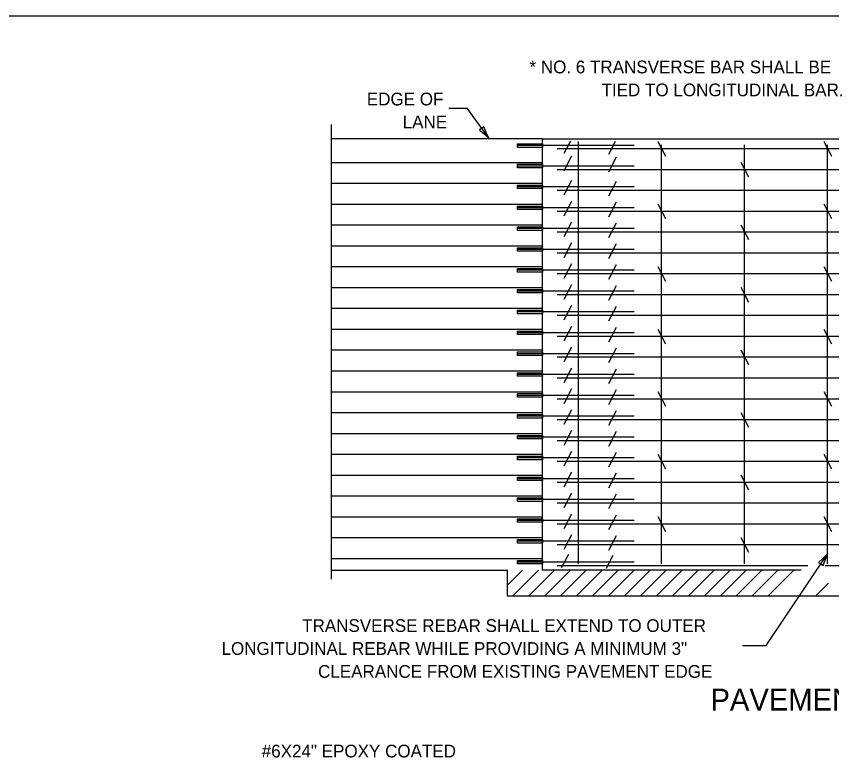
# Model space of a CAD drawing. Extents: x 2261917 to 2263177, y -3123772 to -3123372.
# Drawn here: x 2262168 to 2262347.4, y -3123535.5 to -3123371.8 of the extents above; entities that cross this region are included whole.
import ezdxf

# ---------------------------------------------------------------- set-up
doc = ezdxf.new("R2010")
doc.units = 0
for name, color, linetype in [('Default', 7, 'Continuous'), ('RD_Pr_Roadway_Items', 7, 'Continuous'), ('RD_Pr_Roadway_Notes', 7, 'Continuous')]:
    doc.layers.add(name, color=color, linetype=linetype)

msp = doc.modelspace()

# ---------------------------------------------------------------- linework, layer by layer
at = {"layer": 'Default'}
msp.add_lwpolyline([(2261916.73, -3123771.81), (2262546.73, -3123771.81), (2262546.73, -3123371.81), (2261916.73, -3123371.81)], close=True, dxfattribs=at)
at = {"layer": 'RD_Pr_Roadway_Items'}
for p, q in [((2262237.34, -3123495.53), (2262237.34, -3123395.63)), ((2262283.75, -3123398.75), (2262237.34, -3123398.75)), ((2262303.89, -3123400.23), (2262278.25, -3123400.23)), ((2262283.75, -3123398.75), (2262448.28, -3123398.75)), ((2262283.75, -3123493.55), (2262283.75, -3123398.75)), ((2262289.88, -3123399.25), (2262288.45, -3123401.98)), ((2262291.64, -3123492.21), (2262291.64, -3123399.35)), ((2262291.64, -3123491.46), (2262291.64, -3123399.35)), ((2262299.76, -3123399.35), (2262298.27, -3123402.19)), ((2262309.1, -3123399.31), (2262310.8, -3123402.55)), ((2262309.92, -3123492.21), (2262309.92, -3123400.09)), ((2262328.19, -3123492.21), (2262328.19, -3123400.09)), ((2262345.65, -3123399.31), (2262347.35, -3123402.55)), ((2262346.47, -3123492.21), (2262346.47, -3123400.09)), ((2262287, -3123400.88), (2262377.44, -3123400.88)), ((2262237.34, -3123403.92), (2262283.75, -3123403.92)), ((2262290.15, -3123402.59), (2262288.45, -3123405.84)), ((2262299.97, -3123402.81), (2262298.27, -3123406.05)), ((2262327.38, -3123403.89), (2262329.07, -3123407.13)), ((2262303.91, -3123404.74), (2262278.27, -3123404.74)), ((2262287, -3123405.46), (2262460.89, -3123405.46)), ((2262237.34, -3123408.51), (2262283.75, -3123408.51)), ((2262303.91, -3123409.32), (2262278.27, -3123409.32)), ((2262290.15, -3123407.9), (2262288.45, -3123411.14)), ((2262299.97, -3123408.12), (2262298.27, -3123411.36)), ((2262287, -3123410.05), (2262460.89, -3123410.05)), ((2262290.15, -3123412.49), (2262288.45, -3123415.73)), ((2262299.97, -3123412.7), (2262298.27, -3123415.94)), ((2262309.1, -3123413.06), (2262310.8, -3123416.3)), ((2262345.65, -3123413.06), (2262347.35, -3123416.3)), ((2262237.34, -3123413.09), (2262283.75, -3123413.09)), ((2262303.91, -3123413.9), (2262278.27, -3123413.9)), ((2262287, -3123414.63), (2262460.89, -3123414.63)), ((2262237.34, -3123417.67), (2262283.75, -3123417.67)), ((2262290.15, -3123417.07), (2262288.45, -3123420.31)), ((2262299.97, -3123417.28), (2262298.27, -3123420.53)), ((2262327.38, -3123417.64), (2262329.07, -3123420.88)), ((2262303.91, -3123418.49), (2262278.27, -3123418.49)), ((2262287, -3123419.21), (2262460.89, -3123419.21)), ((2262290.15, -3123421.65), (2262288.45, -3123424.9)), ((2262299.97, -3123421.87), (2262298.27, -3123425.11)), ((2262237.34, -3123422.26), (2262283.75, -3123422.26)), ((2262303.91, -3123423.07), (2262278.27, -3123423.07)), ((2262287, -3123423.8), (2262460.89, -3123423.8)), ((2262237.34, -3123426.84), (2262283.75, -3123426.84)), ((2262290.15, -3123426.24), (2262288.45, -3123429.48)), ((2262299.97, -3123426.45), (2262298.27, -3123429.69)), ((2262309.1, -3123426.81), (2262310.8, -3123430.05)), ((2262345.65, -3123426.81), (2262347.35, -3123430.05)), ((2262303.91, -3123427.66), (2262278.27, -3123427.66)), ((2262287, -3123428.38), (2262460.89, -3123428.38)), ((2262290.15, -3123430.82), (2262288.45, -3123434.06)), ((2262237.34, -3123431.42), (2262283.75, -3123431.42)), ((2262303.91, -3123432.24), (2262278.27, -3123432.24)), ((2262299.97, -3123431.04), (2262298.27, -3123434.28)), ((2262327.38, -3123431.39), (2262329.07, -3123434.63)), ((2262287, -3123432.96), (2262460.89, -3123432.96)), ((2262237.34, -3123436.01), (2262283.75, -3123436.01)), ((2262290.15, -3123435.4), (2262288.45, -3123438.65)), ((2262299.97, -3123435.62), (2262298.27, -3123438.86)), ((2262303.91, -3123436.82), (2262278.27, -3123436.82)), ((2262287, -3123437.55), (2262460.89, -3123437.55)), ((2262290.15, -3123439.99), (2262288.45, -3123443.23)), ((2262237.34, -3123440.59), (2262283.75, -3123440.59)), ((2262303.91, -3123441.41), (2262278.27, -3123441.41)), ((2262299.97, -3123440.2), (2262298.27, -3123443.45)), ((2262309.1, -3123440.56), (2262310.8, -3123443.8)), ((2262345.65, -3123440.56), (2262347.35, -3123443.8)), ((2262287, -3123442.13), (2262460.89, -3123442.13)), ((2262237.34, -3123445.17), (2262283.75, -3123445.17)), ((2262290.15, -3123444.57), (2262288.45, -3123447.81)), ((2262299.97, -3123444.79), (2262298.27, -3123448.03)), ((2262327.38, -3123445.14), (2262329.07, -3123448.38)), ((2262303.91, -3123445.99), (2262278.27, -3123445.99)), ((2262287, -3123446.71), (2262460.89, -3123446.71)), ((2262237.34, -3123449.76), (2262283.75, -3123449.76)), ((2262303.91, -3123450.57), (2262278.27, -3123450.57)), ((2262290.15, -3123449.16), (2262288.45, -3123452.4)), ((2262299.97, -3123449.37), (2262298.27, -3123452.61)), ((2262287, -3123451.3), (2262460.89, -3123451.3)), ((2262237.34, -3123454.34), (2262283.75, -3123454.34)), ((2262290.15, -3123453.74), (2262288.45, -3123456.98)), ((2262299.97, -3123453.95), (2262298.27, -3123457.2)), ((2262309.1, -3123454.31), (2262310.8, -3123457.55)), ((2262345.65, -3123454.31), (2262347.35, -3123457.55)), ((2262303.91, -3123455.16), (2262278.27, -3123455.16)), ((2262287, -3123455.88), (2262460.89, -3123455.88)), ((2262237.34, -3123458.92), (2262283.75, -3123458.92)), ((2262290.15, -3123458.32), (2262288.45, -3123461.57)), ((2262299.97, -3123458.54), (2262298.27, -3123461.78)), ((2262327.38, -3123458.89), (2262329.07, -3123462.14)), ((2262303.91, -3123459.74), (2262278.27, -3123459.74)), ((2262287, -3123460.47), (2262460.89, -3123460.47)), ((2262290.15, -3123462.91), (2262288.45, -3123466.15)), ((2262299.97, -3123463.12), (2262298.27, -3123466.36)), ((2262237.34, -3123463.51), (2262283.75, -3123463.51)), ((2262303.91, -3123464.33), (2262278.27, -3123464.33)), ((2262287, -3123465.05), (2262460.89, -3123465.05)), ((2262237.34, -3123468.09), (2262283.75, -3123468.09)), ((2262290.15, -3123467.49), (2262288.45, -3123470.73)), ((2262299.97, -3123467.7), (2262298.27, -3123470.95)), ((2262309.1, -3123468.06), (2262310.8, -3123471.3)), ((2262345.65, -3123468.06), (2262347.35, -3123471.3)), ((2262303.91, -3123468.91), (2262278.27, -3123468.91)), ((2262287, -3123469.63), (2262460.89, -3123469.63)), ((2262290.15, -3123472.07), (2262288.45, -3123475.32)), ((2262237.34, -3123472.67), (2262283.75, -3123472.67)), ((2262303.91, -3123473.49), (2262278.27, -3123473.49)), ((2262299.97, -3123472.29), (2262298.27, -3123475.53)), ((2262327.38, -3123472.64), (2262329.07, -3123475.89)), ((2262287, -3123474.22), (2262460.89, -3123474.22)), ((2262237.34, -3123477.26), (2262283.75, -3123477.26)), ((2262290.15, -3123476.66), (2262288.45, -3123479.9)), ((2262299.97, -3123476.87), (2262298.27, -3123480.11)), ((2262303.91, -3123478.08), (2262278.27, -3123478.08)), ((2262287, -3123478.8), (2262460.89, -3123478.8)), ((2262290.15, -3123481.24), (2262288.45, -3123484.48)), ((2262237.34, -3123481.84), (2262283.75, -3123481.84)), ((2262303.91, -3123482.66), (2262278.27, -3123482.66)), ((2262299.97, -3123481.46), (2262298.27, -3123484.7)), ((2262309.1, -3123481.81), (2262310.8, -3123485.05)), ((2262345.65, -3123481.81), (2262347.35, -3123485.05)), ((2262287, -3123483.38), (2262460.89, -3123483.38)), ((2262237.34, -3123486.42), (2262283.75, -3123486.42)), ((2262290.15, -3123485.82), (2262288.45, -3123489.07)), ((2262299.97, -3123486.04), (2262298.27, -3123489.28)), ((2262327.38, -3123486.4), (2262329.07, -3123489.64)), ((2262303.91, -3123487.24), (2262278.27, -3123487.24)), ((2262287, -3123487.97), (2262460.89, -3123487.97)), ((2262289.43, -3123490.13), (2262287.87, -3123493.09)), ((2262237.34, -3123491.01), (2262283.75, -3123491.01)), ((2262303.91, -3123491.83), (2262278.27, -3123491.83)), ((2262299.25, -3123490.34), (2262297.75, -3123493.2)), ((2262237.34, -3123493.55), (2262276.01, -3123493.55)), ((2262276.01, -3123496.86), (2262279.32, -3123493.55)), ((2262276.01, -3123499.27), (2262276.01, -3123493.55)), ((2262277.12, -3123499.27), (2262282.84, -3123493.55)), ((2262280.63, -3123499.27), (2262286.35, -3123493.55)), ((2262284.15, -3123499.27), (2262289.87, -3123493.55)), ((2262287, -3123492.55), (2262342.15, -3123492.55)), ((2262287.66, -3123499.27), (2262293.38, -3123493.55)), ((2262291.18, -3123499.27), (2262296.9, -3123493.55)), ((2262294.69, -3123499.27), (2262300.41, -3123493.55)), ((2262298.21, -3123499.27), (2262303.93, -3123493.55)), ((2262301.72, -3123499.27), (2262307.44, -3123493.55)), ((2262305.23, -3123499.27), (2262310.95, -3123493.55)), ((2262308.75, -3123499.27), (2262314.47, -3123493.55)), ((2262312.26, -3123499.27), (2262317.98, -3123493.55)), ((2262315.78, -3123499.27), (2262321.5, -3123493.55)), ((2262319.29, -3123499.27), (2262325.01, -3123493.55)), ((2262322.81, -3123499.27), (2262328.53, -3123493.55)), ((2262326.32, -3123499.27), (2262332.04, -3123493.55)), ((2262329.83, -3123499.27), (2262335.55, -3123493.55)), ((2262333.35, -3123499.27), (2262339.07, -3123493.55)), ((2262345.95, -3123492.55), (2262460.89, -3123492.55)), ((2262343.92, -3123499.25), (2262346.7, -3123496.47)), ((2262375.66, -3123499.27), (2262276.01, -3123499.27))]:
    msp.add_line(p, q, dxfattribs=at)
for points in [[(2262278.25, -3123399.85), (2262283.72, -3123399.85), (2262283.72, -3123400.62), (2262278.25, -3123400.62)], [(2262278.27, -3123404.35), (2262283.74, -3123404.35), (2262283.74, -3123405.12), (2262278.27, -3123405.12)], [(2262278.27, -3123408.94), (2262283.74, -3123408.94), (2262283.74, -3123409.7), (2262278.27, -3123409.7)], [(2262278.27, -3123413.52), (2262283.74, -3123413.52), (2262283.74, -3123414.29), (2262278.27, -3123414.29)], [(2262278.27, -3123418.1), (2262283.74, -3123418.1), (2262283.74, -3123418.87), (2262278.27, -3123418.87)], [(2262278.27, -3123422.69), (2262283.74, -3123422.69), (2262283.74, -3123423.46), (2262278.27, -3123423.46)], [(2262278.27, -3123427.27), (2262283.74, -3123427.27), (2262283.74, -3123428.04), (2262278.27, -3123428.04)], [(2262278.27, -3123431.86), (2262283.74, -3123431.86), (2262283.74, -3123432.62), (2262278.27, -3123432.62)], [(2262278.27, -3123436.44), (2262283.74, -3123436.44), (2262283.74, -3123437.21), (2262278.27, -3123437.21)], [(2262278.27, -3123441.02), (2262283.74, -3123441.02), (2262283.74, -3123441.79), (2262278.27, -3123441.79)], [(2262278.27, -3123445.61), (2262283.74, -3123445.61), (2262283.74, -3123446.37), (2262278.27, -3123446.37)], [(2262278.27, -3123450.19), (2262283.74, -3123450.19), (2262283.74, -3123450.96), (2262278.27, -3123450.96)], [(2262278.27, -3123454.77), (2262283.74, -3123454.77), (2262283.74, -3123455.54), (2262278.27, -3123455.54)], [(2262278.27, -3123459.36), (2262283.74, -3123459.36), (2262283.74, -3123460.13), (2262278.27, -3123460.13)], [(2262278.27, -3123463.94), (2262283.74, -3123463.94), (2262283.74, -3123464.71), (2262278.27, -3123464.71)], [(2262278.27, -3123468.53), (2262283.74, -3123468.53), (2262283.74, -3123469.29), (2262278.27, -3123469.29)], [(2262278.27, -3123473.11), (2262283.74, -3123473.11), (2262283.74, -3123473.88), (2262278.27, -3123473.88)], [(2262278.27, -3123477.69), (2262283.74, -3123477.69), (2262283.74, -3123478.46), (2262278.27, -3123478.46)], [(2262278.27, -3123482.28), (2262283.74, -3123482.28), (2262283.74, -3123483.04), (2262278.27, -3123483.04)], [(2262278.27, -3123486.86), (2262283.74, -3123486.86), (2262283.74, -3123487.63), (2262278.27, -3123487.63)], [(2262278.27, -3123491.44), (2262283.74, -3123491.44), (2262283.74, -3123492.21), (2262278.27, -3123492.21)]]:
    msp.add_lwpolyline(points, close=True, dxfattribs=at)
msp.add_lwpolyline([(2262340.69, -3123493.55), (2262283.75, -3123493.55)], dxfattribs=at)
at = {"layer": 'RD_Pr_Roadway_Notes'}
for p, q in [((2262263.15, -3123391.98), (2262267.16, -3123391.98)), ((2262272, -3123398.69), (2262267.16, -3123391.98)), ((2262332.94, -3123510.14), (2262346.56, -3123489.89)), ((2262327.77, -3123510.14), (2262332.94, -3123510.14))]:
    msp.add_line(p, q, dxfattribs=at)
for points in [[(2262270.84, -3123396.08), (2262270.37, -3123396.42), (2262269.89, -3123396.77), (2262270.99, -3123397.7), (2262272, -3123398.69), (2262271.35, -3123397.32)], [(2262344.51, -3123491.88), (2262344.99, -3123492.21), (2262345.48, -3123492.54), (2262345.98, -3123491.18), (2262346.56, -3123489.89), (2262345.5, -3123490.97)]]:
    msp.add_lwpolyline(points, close=True, dxfattribs=at)

# ---------------------------------------------------------------- texts
for s, height, p in [('* NO. 6 TRANSVERSE BAR SHALL BE', 2.8, (2262280.88, -3123384.35)), ('TIED TO LONGITUDINAL BAR.', 2.8, (2262296.74, -3123389.39)), ('EDGE OF', 2.8, (2262245.09, -3123391.4)), ('LANE', 2.8, (2262252.98, -3123396.44)), ('TRANSVERSE REBAR SHALL EXTEND TO OUTER', 2.8, (2262230.86, -3123507.17)), ('LONGITUDINAL REBAR WHILE PROVIDING A MINIMUM 3"', 2.8, (2262213.12, -3123512.21)), ('CLEARANCE FROM EXISTING PAVEMENT EDGE', 2.8, (2262234.36, -3123517.25)), ('PAVEMENT REINFORCEMENT DETAIL', 4.8, (2262320.7, -3123524.44)), ('#6X24" EPOXY COATED', 2.8, (2262221.97, -3123534.76))]:
    msp.add_text(s, height=height, dxfattribs=at).set_placement(p)

doc.saveas('drawing.dxf')
